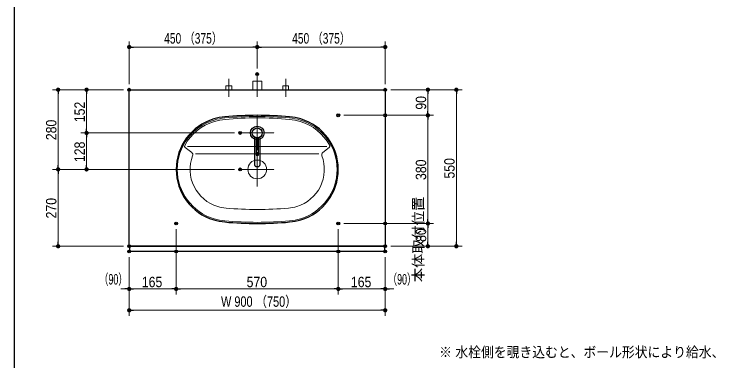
# Model space of a CAD drawing. Units: millimetres, scale not verified. Extents: x -6062 to 6062, y -3045 to 3045.
# Drawn here: x -2922 to -455, y -773 to 446 of the extents above; entities that cross this region are included whole.
import ezdxf
from ezdxf.enums import TextEntityAlignment as Align

# ---------------------------------------------------------------- set-up
doc = ezdxf.new("R2010")
doc.units = ezdxf.units.MM
doc.header["$LTSCALE"] = 20
doc.header["$PDMODE"] = 32
doc.header["$PDSIZE"] = 10
doc.linetypes.add('USER2', pattern=[2.91, 1.76, -0.4, 0.35, -0.4])
for name, color, linetype, lineweight in [('0-0_1図面枠', 7, 'Continuous', 20), ('0-1_2寸法-2', 7, 'Continuous', 15), ('0-2_0', 7, 'Continuous', 25), ('0-4_2寸法-1', 7, 'Continuous', 15), ('0-5_5ボウル・キャビネット', 7, 'Continuous', 15), ('0-6_2寸法-3', 7, 'Continuous', 15), ('0-8_4給排水', 7, 'Continuous', 30)]:
    doc.layers.add(name, color=color, linetype=linetype, lineweight=lineweight)
doc.layers.add('0-3_Defpoints', color=7, linetype='Continuous')
doc.styles.add('ＭＳ Ｐゴシック', font='')
doc.styles.get('ＭＳ Ｐゴシック').set_extended_font_data('MS PGothic')

# ---------------------------------------------------------------- blocks, each defined once
blk = doc.blocks.new('_Dot')
at = {"layer": '0-2_0'}
blk.add_line((-10, 0), (-20, 0), dxfattribs=at)
for points in [[(0, 0), (-10, 0), (-9.92, 1.25)], [(0, 0), (-9.92, -1.25), (-10, 0)], [(0, 0), (-9.92, 1.25), (-9.69, 2.49)], [(0, 0), (-9.69, -2.49), (-9.92, -1.25)], [(0, 0), (-9.69, 2.49), (-9.3, 3.68)], [(0, 0), (-9.3, -3.68), (-9.69, -2.49)], [(0, 0), (-9.3, 3.68), (-8.76, 4.82)], [(0, 0), (-8.76, -4.82), (-9.3, -3.68)], [(0, 0), (-8.76, 4.82), (-8.09, 5.88)], [(0, 0), (-8.09, -5.88), (-8.76, -4.82)], [(0, 0), (-8.09, 5.88), (-7.29, 6.85)], [(0, 0), (-7.29, -6.85), (-8.09, -5.88)], [(0, 0), (-7.29, 6.85), (-6.37, 7.71)], [(0, 0), (-6.37, -7.71), (-7.29, -6.85)], [(0, 0), (-6.37, 7.71), (-5.36, 8.44)], [(0, 0), (-5.36, -8.44), (-6.37, -7.71)], [(0, 0), (-5.36, 8.44), (-4.26, 9.05)], [(0, 0), (-4.26, -9.05), (-5.36, -8.44)], [(0, 0), (-4.26, 9.05), (-3.09, 9.51)], [(0, 0), (-3.09, -9.51), (-4.26, -9.05)], [(0, 0), (-3.09, 9.51), (-1.87, 9.82)], [(0, 0), (-1.87, -9.82), (-3.09, -9.51)], [(0, 0), (-1.87, 9.82), (-0.63, 9.98)], [(0, 0), (-0.63, -9.98), (-1.87, -9.82)], [(0, 0), (-0.63, 9.98), (0.63, 9.98)], [(0, 0), (0.63, -9.98), (-0.63, -9.98)], [(0, 0), (0.63, 9.98), (1.87, 9.82)], [(0, 0), (1.87, 9.82), (3.09, 9.51)], [(0, 0), (3.09, 9.51), (4.26, 9.05)], [(0, 0), (4.26, 9.05), (5.36, 8.44)], [(0, 0), (5.36, 8.44), (6.37, 7.71)], [(0, 0), (6.37, 7.71), (7.29, 6.85)], [(0, 0), (7.29, 6.85), (8.09, 5.88)], [(0, 0), (8.09, 5.88), (8.76, 4.82)], [(0, 0), (8.76, 4.82), (9.3, 3.68)], [(0, 0), (9.3, 3.68), (9.69, 2.49)], [(0, 0), (9.69, 2.49), (9.92, 1.25)], [(0, 0), (9.92, 1.25), (10, 0)], [(0, 0), (1.87, -9.82), (0.63, -9.98)], [(0, 0), (3.09, -9.51), (1.87, -9.82)], [(0, 0), (4.26, -9.05), (3.09, -9.51)], [(0, 0), (5.36, -8.44), (4.26, -9.05)], [(0, 0), (6.37, -7.71), (5.36, -8.44)], [(0, 0), (7.29, -6.85), (6.37, -7.71)], [(0, 0), (8.09, -5.88), (7.29, -6.85)], [(0, 0), (8.76, -4.82), (8.09, -5.88)], [(0, 0), (9.3, -3.68), (8.76, -4.82)], [(0, 0), (9.69, -2.49), (9.3, -3.68)], [(0, 0), (9.92, -1.25), (9.69, -2.49)], [(0, 0), (10, 0), (9.92, -1.25)]]:
    blk.add_solid(points, dxfattribs=at)
blk = doc.blocks.new('グループ-12')
at = {"layer": '0-0_1図面枠', "lineweight": 30}
blk.add_line((-22700, 41000), (-22700, -48600), dxfattribs=at)
blk = doc.blocks.new('グループ-44')
at = {"layer": '0-5_5ボウル・キャビネット'}
for p, q in [((-10668.9, -451.3), (-10208.3, -807.4)), ((-696.2, -400), (-10503.8, -400)), ((-991.7, -807.4), (-531.1, -451.3)), ((-1258.2, -900), (-9941.8, -900))]:
    blk.add_line(p, q, dxfattribs=at)
at = {"layer": '0-5_5ボウル・キャビネット', "lineweight": 30}
for centre, radius, start, end in [((-7600, -2000), 3700, 106.66186, 253.33814), ((-7514, -2287.4), 4000, 95.22931, 106.66186), ((-5600, -23200), 25000, 84.77069, 95.22931), ((-3686, -2287.4), 4000, 73.33814, 84.77069), ((-3600, -2000), 3700, 286.66186, 73.33814), ((-7514, -1712.6), 4000, 253.33814, 264.77069), ((-5600, 19200), 25000, 264.77069, 275.22931), ((-3686, -1712.6), 4000, 275.22931, 286.66186)]:
    blk.add_arc(centre, radius, start, end, dxfattribs=at)
at = {"layer": '0-5_5ボウル・キャビネット'}
for centre, radius, start, end in [((-7514, -2287.4), 3920, 95.22931, 106.66186), ((-7514, -2287.4), 3820, 95.22931, 106.66186), ((-5600, -23200), 24920, 84.77069, 95.22931), ((-5600, -23200), 24820, 84.77069, 95.22931), ((-3686, -2287.4), 3820, 73.33814, 84.77069), ((-3686, -2287.4), 3920, 73.33814, 84.77069), ((-7600, -2000), 3620, 106.66186, 253.33814), ((-7600, -2000), 3520, 106.66186, 151.57825), ((-3600, -2000), 3520, 28.42175, 73.33814), ((-3600, -2000), 3620, 286.66186, 73.33814), ((-10607.8, -372.2), 100, 151.57825, 232.29181), ((-592.2, -372.2), 100, 307.70819, 28.42175), ((-10330.7, -965.7), 200, 339.25408, 52.29181), ((-869.3, -965.7), 200, 127.70819, 200.74592), ((-7600, -2000), 2720, 159.25408, 253.33814), ((-3600, -2000), 2720, 286.66186, 20.74592), ((-7514, -1712.6), 3020, 253.33814, 264.77069), ((-5600, 19200), 24020, 264.77069, 275.22931), ((-3686, -1712.6), 3020, 275.22931, 286.66186), ((-7514, -1712.6), 3920, 253.33814, 264.77069), ((-5600, 19200), 24920, 264.77069, 275.22931), ((-3686, -1712.6), 3920, 275.22931, 286.66186)]:
    blk.add_arc(centre, radius, start, end, dxfattribs=at)
blk = doc.blocks.new('グループ-45')
at = {"layer": '0-5_5ボウル・キャビネット', "linetype": 'USER2'}
for p, q in [((-5600, -800), (-5600, -3200)), ((-6800, -2000), (-4400, -2000))]:
    blk.add_line(p, q, dxfattribs=at)
at = {"layer": '0-5_5ボウル・キャビネット'}
blk.add_circle((-5600, -2000), 660, dxfattribs=at)
blk = doc.blocks.new('グループ-50')
at = {"layer": '0-8_4給排水', "linetype": 'USER2', "lineweight": 15}
blk.add_line((-5600, 3100), (-5600, 4700), dxfattribs=at)
at = {"layer": '0-8_4給排水', "lineweight": 15}
blk.add_lwpolyline([(-5920, 3600), (-5920, 4200), (-5280, 4200), (-5280, 3600)], dxfattribs=at)
blk = doc.blocks.new('止水栓_平面_W100')
at = {"layer": '0-8_4給排水', "linetype": 'USER2', "lineweight": 15}
for p, q in [((-2000, -500), (-2000, 780)), ((2000, -500), (2000, 780))]:
    blk.add_line(p, q, dxfattribs=at)
at = {"layer": '0-8_4給排水', "lineweight": 15}
for points in [[(-2210, 0), (-2210, 280), (-1790, 280), (-1790, 0)], [(1790, 0), (1790, 280), (2210, 280), (2210, 0)]]:
    blk.add_lwpolyline(points, dxfattribs=at)
blk = doc.blocks.new('グループ-57')
at = {"layer": '0-8_4給排水', "linetype": 'USER2', "lineweight": 15}
for p, q in [((-5600, 1760), (-5600, -640)), ((-6800, 560), (-4400, 560))]:
    blk.add_line(p, q, dxfattribs=at)
at = {"layer": '0-8_4給排水'}
for points in [[(-5800, 272.8), (-5800, -1657.1), (-5799.2, -1670.8), (-5796.7, -1685), (-5792.3, -1699.2), (-5786, -1713.5), (-5777.7, -1727.4), (-5767.4, -1740.9), (-5755.3, -1753.6), (-5741.4, -1765.4), (-5726.1, -1776), (-5709.4, -1785.3), (-5691.9, -1793.2), (-5673.6, -1799.5), (-5655, -1804.4), (-5636.4, -1807.7), (-5618, -1809.7), (-5600, -1810.3), (-5582, -1809.7), (-5563.6, -1807.7), (-5545, -1804.4), (-5526.4, -1799.5), (-5508.1, -1793.2), (-5490.6, -1785.3), (-5473.9, -1776), (-5458.6, -1765.4), (-5444.7, -1753.6), (-5432.6, -1740.9), (-5422.3, -1727.4), (-5414, -1713.5), (-5407.7, -1699.2), (-5403.3, -1685), (-5400.8, -1670.8), (-5400, -1657.1), (-5400, 272.8)], [(-5680, 219.3), (-5680, -1000), (-5520, -1000), (-5520, 219.3)]]:
    blk.add_lwpolyline(points, dxfattribs=at)
for radius in [480, 350]:
    blk.add_circle((-5600, 560), radius, dxfattribs=at)

msp = doc.modelspace()

# ---------------------------------------------------------------- linework, layer by layer
at = {"layer": '0-1_2寸法-2'}
for p, q in [((-2517.5, -408.5), (-2517.5, -540)), ((-2352.5, -408.5), (-2352.5, -540)), ((-1782.5, -408.5), (-1782.5, -540)), ((-1617.5, -408.5), (-1617.5, -540)), ((-2532.51, -520), (-2547.51, -520)), ((-2352.5, -520), (-2517.5, -520)), ((-2337.49, -520), (-2322.49, -520)), ((-1797.51, -520), (-1812.51, -520)), ((-1782.5, -520), (-1617.5, -520)), ((-1602.49, -520), (-1587.49, -520))]:
    msp.add_line(p, q, dxfattribs=at)
at = {"layer": '0-3_Defpoints'}
for p in [(-2517.5, 330), (-1617.5, 330), (-2067.5, 235), (-2767.5, 180), (-2667.5, 180), (-2667.5, 180), (-2517.5, 180), (-2517.5, 180), (-1617.5, 180), (-1617.5, 180), (-1467.5, 180), (-1467.5, 180), (-1367.5, 180), (-1782.5, 90), (-1617.5, 90), (-2127.5, 28), (-2667.5, -100), (-2667.5, -100), (-2127.5, -100), (-2352.5, -290), (-1782.5, -290), (-1782.5, -290), (-1617.5, -290), (-1467.5, -290), (-1467.5, -290), (-2767.5, -370), (-2517.5, -370), (-1617.5, -370), (-1467.5, -370), (-2517.5, -388.5), (-2352.5, -388.5), (-1782.5, -388.5), (-1617.5, -388.5), (-2517.5, -520), (-2517.5, -520), (-2352.5, -520), (-1617.5, -520), (-1617.5, -520), (-2517.5, -595)]:
    msp.add_point(p, dxfattribs=at)
at = {"layer": '0-4_2寸法-1'}
for p, q in [((-2517.5, 200), (-2517.5, 350)), ((-2067.5, 255), (-2067.5, 350)), ((-2067.5, 255), (-2067.5, 350)), ((-1617.5, 200), (-1617.5, 350)), ((-2082.51, 330), (-2502.49, 330)), ((-2052.49, 330), (-1632.51, 330)), ((-2687.5, 180), (-2787.5, 180)), ((-2537.5, 180), (-2687.5, 180)), ((-1597.5, 180), (-1447.5, 180)), ((-1447.5, 180), (-1347.5, 180)), ((-2767.5, -84.99), (-2767.5, 164.99)), ((-2667.5, 43.01), (-2667.5, 164.99)), ((-1467.5, 105.01), (-1467.5, 164.99)), ((-1367.5, -354.99), (-1367.5, 164.99)), ((-1762.5, 90), (-1447.5, 90)), ((-1597.5, 90), (-1447.5, 90)), ((-1467.5, 74.99), (-1467.5, -274.99)), ((-2147.5, 28), (-2687.5, 28)), ((-2147.5, 28), (-2687.5, 28)), ((-2667.5, 12.99), (-2667.5, -84.99)), ((-2687.5, -100), (-2787.5, -100)), ((-2687.5, -100), (-2787.5, -100)), ((-2767.5, -115.01), (-2767.5, -354.99)), ((-2147.5, -100), (-2687.5, -100)), ((-1762.5, -290), (-1447.5, -290)), ((-1597.5, -290), (-1447.5, -290)), ((-2352.5, -310), (-2352.5, -540)), ((-1782.5, -310), (-1782.5, -540)), ((-1467.5, -354.99), (-1467.5, -305.01)), ((-2537.5, -370), (-2787.5, -370)), ((-1597.5, -370), (-1447.5, -370)), ((-1447.5, -370), (-1347.5, -370)), ((-2517.5, -408.5), (-2517.5, -540)), ((-2352.5, -408.5), (-2352.5, -540)), ((-1782.5, -408.5), (-1782.5, -540)), ((-1617.5, -408.5), (-1617.5, -540)), ((-2517.5, -540), (-2517.5, -615)), ((-2367.51, -520), (-2502.49, -520)), ((-1797.51, -520), (-2337.49, -520)), ((-1767.49, -520), (-1632.51, -520)), ((-1617.5, -540), (-1617.5, -615)), ((-1632.51, -595), (-2502.49, -595))]:
    msp.add_line(p, q, dxfattribs=at)
at = {"layer": '0-5_5ボウル・キャビネット', "lineweight": 30}
for points in [[(-2517.5, 180), (-1617.5, 180), (-1617.5, -370), (-2517.5, -370)], [(-2515.5, -370), (-1619.5, -370), (-1619.5, -388.5), (-2515.5, -388.5)]]:
    msp.add_lwpolyline(points, close=True, dxfattribs=at)

# ---------------------------------------------------------------- block references
at = {"layer": '0-0_1図面枠', "xscale": 0.05, "yscale": 0.05}
msp.add_blockref('グループ-12', (-1787.5, 0), dxfattribs=at)
at = {"layer": '0-1_2寸法-2', "xscale": 0.7503418, "yscale": 0.7503418}
for p in [(-2517.5, -520), (-1782.5, -520)]:
    msp.add_blockref('_Dot', p, dxfattribs=at)
at = {"layer": '0-1_2寸法-2', "xscale": 0.7503418, "yscale": 0.7503418, "rotation": 180}
for p in [(-2352.5, -520), (-1617.5, -520)]:
    msp.add_blockref('_Dot', p, dxfattribs=at)
at = {"layer": '0-4_2寸法-1', "xscale": 0.7503418, "yscale": 0.7503418}
for p, rotation in [((-2517.5, 330), 180), ((-2067.5, 330), 180), ((-2767.5, 180), 90), ((-2667.5, 180), 90), ((-1467.5, 180), 90), ((-1367.5, 180), 90), ((-1467.5, 90), 270), ((-1467.5, 90), 90), ((-2667.5, 28), 270), ((-2667.5, 28), 90), ((-2767.5, -100), 270), ((-2767.5, -100), 90), ((-2667.5, -100), 270), ((-1467.5, -290), 270), ((-1467.5, -290), 90), ((-2767.5, -370), 270), ((-1467.5, -370), 270), ((-1367.5, -370), 270), ((-2517.5, -520), 180), ((-2352.5, -520), 180), ((-1782.5, -520), 180), ((-2517.5, -595), 180)]:
    msp.add_blockref('_Dot', p, dxfattribs=dict(at, rotation=rotation))
for p in [(-2067.5, 330), (-1617.5, 330), (-2352.5, -520), (-1782.5, -520), (-1617.5, -520), (-1617.5, -595)]:
    msp.add_blockref('_Dot', p, dxfattribs=at)
at = {"layer": '0-5_5ボウル・キャビネット', "xscale": 0.05, "yscale": 0.05}
for name in ['グループ-44', 'グループ-45']:
    msp.add_blockref(name, (-1787.5, 0), dxfattribs=at)
at = {"layer": '0-8_4給排水', "xscale": 0.05, "yscale": 0.05}
for name, p in [('グループ-50', (-1787.5, 0)), ('止水栓_平面_W100', (-2067.5, 180)), ('グループ-57', (-1787.5, 0))]:
    msp.add_blockref(name, p, dxfattribs=at)

# ---------------------------------------------------------------- texts
at = {"layer": '0-1_2寸法-2', "style": 'ＭＳ Ｐゴシック'}
msp.add_text('本体取付位置', height=36.66, rotation=90, dxfattribs=at).set_placement((-1472.19, -496.14), align=Align.BOTTOM_LEFT)
at = {"layer": '0-1_2寸法-2', "style": 'ＭＳ Ｐゴシック', "width": 0.65}
for p in [(-2623.93, -515.51), (-1609.05, -515.51)]:
    msp.add_text('（90）', height=36.66, dxfattribs=at).set_placement(p, align=Align.BOTTOM_LEFT)
at = {"layer": '0-4_2寸法-1', "style": 'ＭＳ Ｐゴシック'}
for s, width, p in [('450 （375）', 0.75, (-2394.71, 331.19)), ('450 （375）', 0.75, (-1944.71, 331.19)), ('165', 0.9, (-2473.22, -524.96)), ('570', 0.9, (-2104.78, -524.96)), ('165', 0.9, (-1738.22, -524.96)), ('W 900 （750）', 0.8, (-2194.77, -593.81))]:
    msp.add_text(s, height=36.66, dxfattribs=dict(at, width=width)).set_placement(p, align=Align.BOTTOM_LEFT)
at = {"layer": '0-4_2寸法-1', "style": 'ＭＳ Ｐゴシック', "width": 0.9}
for s, p in [('90', (-1462.54, 109.92)), ('152', (-2662.54, 65.78)), ('280', (-2762.54, 2.72)), ('128', (-2662.54, -74.33)), ('380', (-1462.54, -137.28)), ('550', (-1362.54, -132.28)), ('270', (-2762.54, -272.28)), ('80', (-1462.54, -354.88))]:
    msp.add_text(s, height=36.66, rotation=90, dxfattribs=at).set_placement(p, align=Align.BOTTOM_LEFT)
at = {"layer": '0-6_2寸法-3', "style": 'ＭＳ Ｐゴシック', "width": 0.9}
msp.add_text('※ 水栓側を覗き込むと、ボール形状により給水、', height=36.69, dxfattribs=at).set_placement((-1427.95, -771.31), align=Align.BOTTOM_LEFT)

doc.saveas('drawing.dxf')
